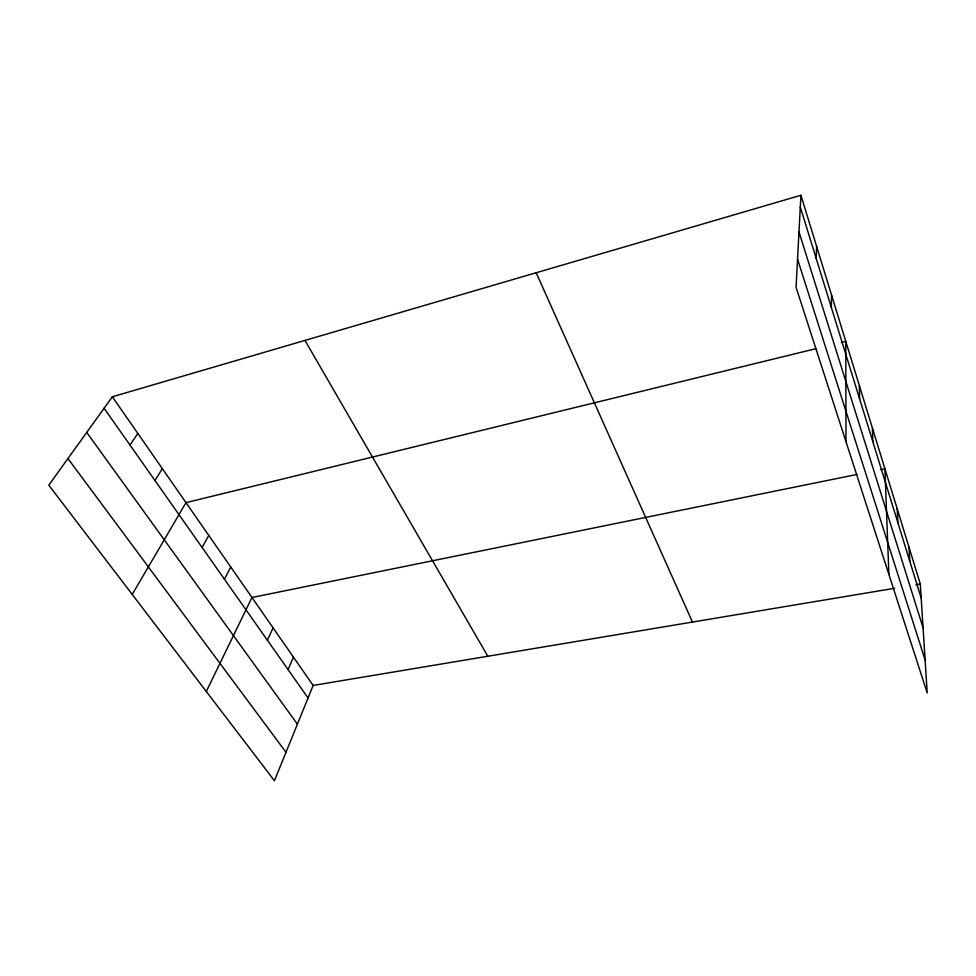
<?xml version="1.0" encoding="UTF-8"?>
<svg xmlns="http://www.w3.org/2000/svg" width="976" height="976" viewBox="0 0 976 976"><rect width="100%" height="100%" fill="white"/><g stroke="black" fill="none" stroke-linecap="round" stroke-linejoin="round"><path stroke-width="1.46" d="M831.357 307.489L831.528 294.959M816.204 258.457L816.595 246.306M800.918 195.273L796.074 287.31L927.2 692.887L920.295 583.99L800.918 195.273L112.35 396.781L48.8 485.17L274.427 780.727L313.137 685.445L112.35 396.781M288.079 669.609L293.459 657.141M267.412 640.244L273.073 627.849M206.302 691.484L251.967 597.495L856.977 474.446M224.443 579.207L230.751 566.995M202.117 547.499L208.766 535.397M132.224 594.433L185.989 502.64L816.156 348.627M154.952 480.497L162.358 468.663M130.003 445.08L137.823 433.405M841.349 342.478L845.789 341.393L845.985 441.701M880.498 469.663L884.903 468.773L888.892 574.388M313.137 685.445L894.797 588.247M915.793 584.746L920.295 583.99M67.942 458.549L285.98 752.289M86.718 432.429L297.399 724.18M104.09 408.261L308.05 697.974M304.963 340.417L487.829 656.262M536.178 272.743L692.472 622.066M797.551 259.14L925.114 660.02M798.99 231.885L923.076 627.836M800.296 206.997L921.185 598.105M908.998 547.207L909.778 561.176M897.212 508.838L897.859 522.648M872.434 428.159L872.8 441.567M859.405 385.74L859.612 398.891"/></g></svg>
